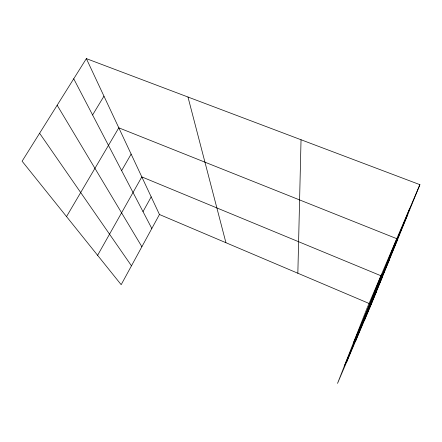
<?xml version="1.0" encoding="UTF-8"?>
<svg xmlns="http://www.w3.org/2000/svg" width="442" height="442" viewBox="0 0 442 442"><rect width="100%" height="100%" fill="white"/><g stroke="black" fill="none" stroke-linecap="round" stroke-linejoin="round"><path stroke-width="0.66" d="M297.847 273.233L301.035 139.749M346.611 362.108L381.496 274.416M355.788 340.6L395.955 240.63M364.534 320.113L409.557 208.834M419.9 184.668L371.247 304.383L337.533 383.38L367.02 308.24L419.9 184.668L86.361 58.62L22.1 161.203L121.174 284.687L159.452 214.503L86.361 58.62M398.314 236.625L407.789 214.464M353.456 342.815L397.783 239.083L118.804 127.815L66.532 216.58M381.474 278.245L389.601 259.216M344.301 366.142L382.601 276.443L141.821 176.899L97.61 255.316M369.413 308.046L376.54 291.35M143.009 211.63L151.186 196.872M121.627 170.623L131.13 154.098M92.593 114.959L103.969 96.174M159.452 214.503L369.357 303.582M39.609 133.257L131.462 265.819M57.156 105.246L141.876 246.724M73.726 78.786L151.816 228.508M187.977 97.019L225.928 242.713"/></g></svg>
